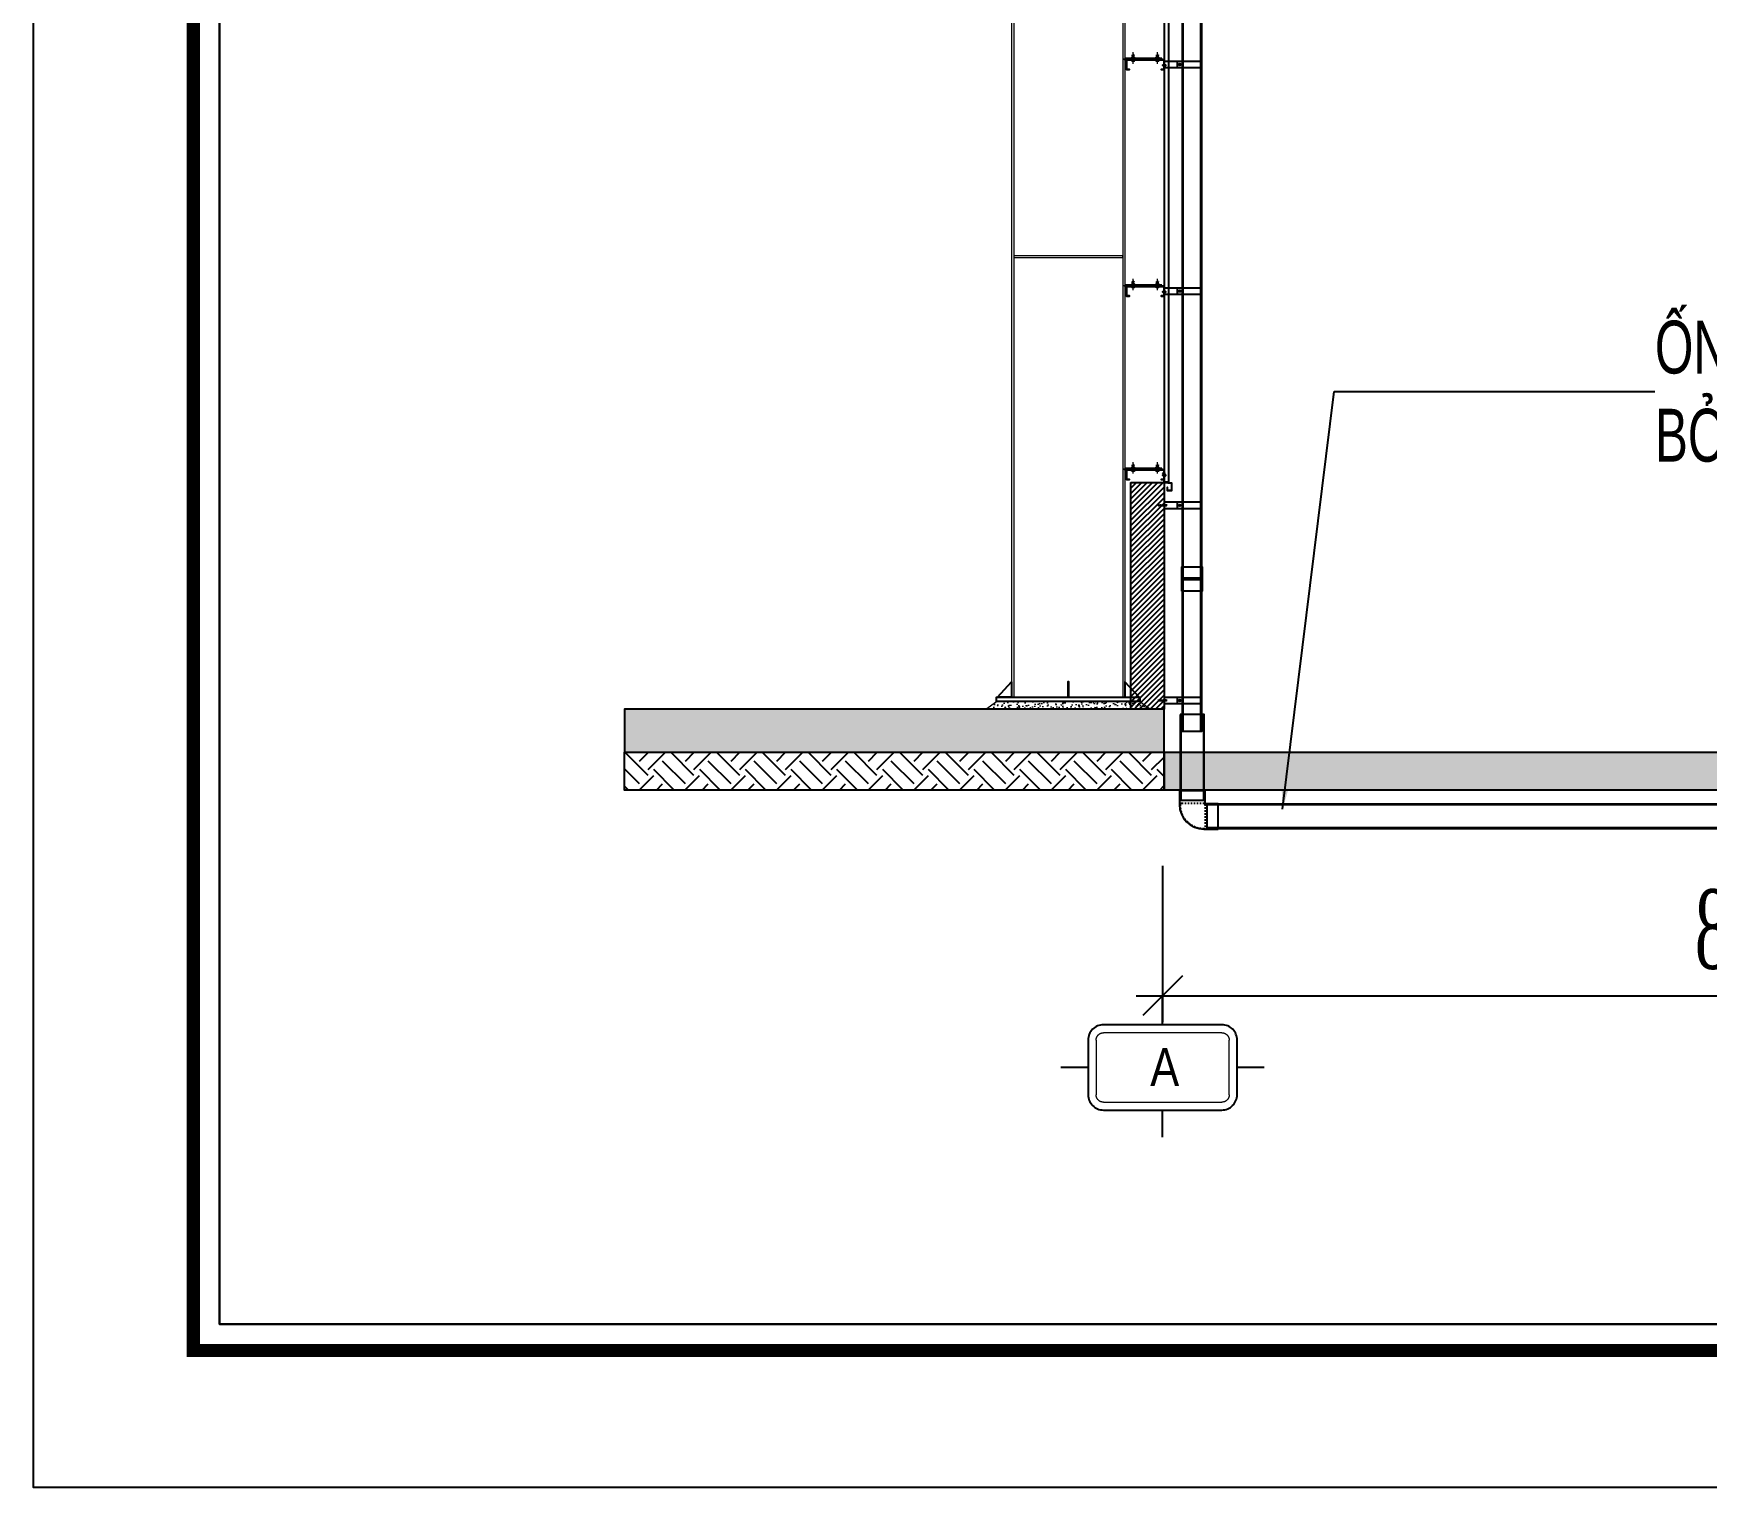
# Model space of a CAD drawing. Header units: inches. Extents: x 1359 to 46357, y -3807 to 191.
# Drawn here: x 23731.5 to 23842.3, y -1109.3 to -1013.1 of the extents above; entities that cross this region are included whole.
import ezdxf
from ezdxf.enums import TextEntityAlignment as Align

# ---------------------------------------------------------------- set-up
doc = ezdxf.new("R2010")
doc.units = ezdxf.units.IN
doc.header["$MEASUREMENT"] = 0
for name, pattern in [('CENTER2', [28.575, 19.05, -3.175, 3.175, -3.175]), ('DASHED2', [9.525, 6.35, -3.175]), ('HIDDEN', [0.375, 0.25, -0.125])]:
    doc.linetypes.add(name, pattern=pattern)
for name, color, linetype in [('2', 2, 'Continuous'), ('2NET-VE', 8, 'Continuous'), ('3', 3, 'Continuous'), ('5', 5, 'Continuous'), ('7', 7, 'Continuous'), ('CAUTAO', 7, 'Continuous'), ('DASHED', 8, 'DASHED2'), ('DIM', 8, 'Continuous'), ('DOWNPOUT', 52, 'Continuous'), ('flashing', 6, 'Continuous'), ('GIANG', 1, 'Continuous'), ('ROOFING', 4, 'Continuous'), ('STRUCTURE', 1, 'Continuous')]:
    doc.layers.add(name, color=color, linetype=linetype)
for name, color, linetype, lineweight in [('251', 251, 'Continuous', 9), ('8', 8, 'CENTER2', 13), ('S-STEEL-BEAM', 3, 'Continuous', 0)]:
    doc.layers.add(name, color=color, linetype=linetype, lineweight=lineweight)
doc.styles.add('hx2', font='VHARIALN.TTF')
doc.styles.add('ST1', font='vntimeh.shx', dxfattribs={"width": 0.6})
doc.styles.add('ST1H', font='vnshxh.shx', dxfattribs={"width": 0.7})
doc.styles.add('ST4', font='VHARIALN.TTF')
doc.dimstyles.new('175', dxfattribs={"dimtxt": 3, "dimasz": 1.5, "dimexe": 1, "dimexo": 1, "dimgap": 1, "dimtad": 1, "dimdec": 0, "dimlfac": 175, "dimzin": 0, "dimdsep": 46, "dimtxsty": 'ST1', "dimblk": 'OBLIQUE', "dimcen": 1, "dimdle": 1, "dimclrd": 8, "dimclre": 251, "dimclrt": 3, "dimadec": 0, "dimazin": 0, "dimtfac": 1, "dimtdec": 0, "dimtix": 1, "dimtofl": 0, "dimtmove": 1, "dimatfit": 3, "dimfxl": 0, "dimtfill": 1, "dimtolj": 1, "dimtzin": 0, "dimlwd": -1, "dimlwe": -1, "dimarcsym": 1})
doc.dimstyles.new('3', dxfattribs={"dimtxt": 3.5, "dimasz": 1.8, "dimexe": 1, "dimexo": 0, "dimgap": 1, "dimtad": 1, "dimdec": 0, "dimlfac": 3, "dimzin": 0, "dimdsep": 46, "dimtxsty": 'ST1H', "dimblk": 'OBLIQUE', "dimcen": 1, "dimdle": 1, "dimclrd": 8, "dimclre": 8, "dimclrt": 3, "dimadec": 0, "dimazin": 0, "dimtfac": 1, "dimtdec": 0, "dimtix": 1, "dimtofl": 0, "dimtmove": 1, "dimatfit": 3, "dimfxl": 0.18, "dimtfill": 1, "dimtolj": 1, "dimtzin": 0, "dimlwd": -1, "dimlwe": -1, "dimarcsym": 1})

# ---------------------------------------------------------------- blocks, each defined once
blk = doc.blocks.new('A2SBCVN-D')
at = {"layer": '2', "color": 157, "linetype": 'Continuous'}
blk.add_lwpolyline([(0, 420), (594, 420), (594, 0), (0, 0)], close=True, dxfattribs=at)
at = {"layer": '2', "color": 167, "linetype": 'Continuous', "const_width": 0.871}
blk.add_lwpolyline([(10.59, 9.07), (583.41, 9.07), (583.41, 410.93), (10.59, 410.93)], close=True, dxfattribs=at)
at = {"layer": '2', "color": 147, "linetype": 'Continuous'}
blk.add_lwpolyline([(12.33, 10.81), (581.67, 10.81), (581.67, 409.19), (12.33, 409.19)], close=True, dxfattribs=at)
at = {"layer": '3', "ltscale": 0.5, "style": 'ST4'}
for tag, p in [('TENBANVE', (551.34, 319.39)), ('STT', (569.26, 24.56))]:
    blk.add_attdef(tag, text='', height=3, dxfattribs=at).set_placement(p, align=Align.MIDDLE_CENTER)
blk = doc.blocks.new('*A754')
at = {"layer": 'S-STEEL-BEAM', "color": 2, "linetype": 'Continuous', "lineweight": 0}
for p, q in [((529.621, 288.574), (529.621, 288.534)), ((532.509, 288.574), (529.621, 288.574)), ((529.621, 288.534), (532.509, 288.534)), ((532.509, 288.534), (532.509, 288.574))]:
    blk.add_line(p, q, dxfattribs=at)
blk = doc.blocks.new('*U7')
at = {"layer": '2NET-VE', "ltscale": 0.5}
for p, q in [((0, 8), (12, 8)), ((26, 7), (26, 7)), ((0, -8), (12, -8)), ((26, -7), (26, -7))]:
    blk.add_line(p, q, dxfattribs=at)
at = {"layer": '7', "linetype": 'Continuous'}
for p, q in [((25, 6), (26, 8)), ((25, -6), (27, 6)), ((26, 8), (27, 6)), ((27, 6), (28, 8)), ((27, -6), (28, 6)), ((28, 6), (30, 8)), ((28, 8), (28, 6)), ((29, -6), (30, 6)), ((30, 6), (32, 8)), ((30, 8), (30, 6)), ((31, -6), (32, 6)), ((32, 6), (34, 8)), ((32, 8), (32, 6)), ((33, -6), (34, 6)), ((33, -6), (34, 6)), ((34, 8), (34, 6)), ((34, 6), (35, 8)), ((35, 8), (36, 6)), ((35, -6), (36, 6)), ((36, 6), (37, 8)), ((37, 8), (38, 6)), ((37, -6), (38, 6)), ((37, -6), (38, 6)), ((37, -6), (38, 6)), ((38, 6), (39, 8)), ((39, 8), (40, 6)), ((39, -6), (40, 6)), ((45, 6), (40, 6)), ((45, 6), (45, -6)), ((25, -6), (24, -6)), ((25, -6), (26, -8)), ((25, -6), (25, -6)), ((26, -8), (27, -6)), ((27, -6), (28, -8)), ((28, -8), (29, -6)), ((29, -6), (30, -8)), ((30, -8), (31, -6)), ((31, -6), (32, -8)), ((32, -8), (33, -6)), ((33, -8), (35, -6)), ((33, -6), (33, -8)), ((35, -8), (37, -6)), ((35, -6), (35, -8)), ((37, -6), (37, -8)), ((37, -8), (39, -6)), ((39, -6), (45, -6))]:
    blk.add_line(p, q, dxfattribs=at)
at = {"layer": '8', "ltscale": 10}
blk.add_line((-33, 0), (68, 0), dxfattribs=at)
at = {"layer": '8', "linetype": 'Continuous'}
for p, q in [((-10, 9), (-10, 12)), ((-10, -12), (-10, 12)), ((-1, 15), (-9, 15)), ((-1, 9), (-9, 9)), ((0, 9), (0, 12)), ((0, -12), (0, 12)), ((12, -18), (12, 18)), ((12, 18), (14, 18)), ((14, -18), (14, 18)), ((14, 9), (14, 12)), ((14, -12), (14, 12)), ((15, 15), (23, 15)), ((15, 9), (23, 9)), ((24, 9), (24, 12)), ((24, -12), (24, 12)), ((-10, -9), (-10, -12)), ((-1, -9), (-9, -9)), ((-9, -15), (-1, -15)), ((0, -9), (0, -12)), ((12, -18), (14, -18)), ((14, -9), (14, -12)), ((15, -9), (23, -9)), ((23, -15), (15, -15)), ((24, -9), (24, -12))]:
    blk.add_line(p, q, dxfattribs=at)
for centre, radius, start, end in [((-5, 12), 5.58, 146.602, 180), ((-6, 12), 4.1, 180, 228.5476), ((-6, 6), 4.1, 131.4524, 180), ((-6, 12), 5.58, 0, 33.398), ((-4, 12), 4.1, 311.4524, 0), ((-4, 6), 4.1, 0, 48.5476), ((20, 12), 5.58, 146.602, 180), ((18, 12), 4.1, 180, 228.5476), ((18, 6), 4.1, 131.4524, 180), ((19, 12), 5.58, 0, 33.398), ((20, 12), 4.1, 311.4524, 0), ((20, 6), 4.1, 0, 48.5476), ((-6, -6), 4.1, 180, 228.5476), ((-6, -12), 4.1, 131.4524, 180), ((-5, -12), 5.58, 180, 213.398), ((-4, -6), 4.1, 311.4524, 0), ((-4, -12), 4.1, 0, 48.5476), ((-6, -12), 5.58, 326.602, 0), ((18, -6), 4.1, 180, 228.5476), ((18, -12), 4.1, 131.4524, 180), ((20, -12), 5.58, 180, 213.398), ((20, -6), 4.1, 311.4524, 0), ((20, -12), 4.1, 0, 48.5476), ((19, -12), 5.58, 326.602, 0)]:
    blk.add_arc(centre, radius, start, end, dxfattribs=at)
blk = doc.blocks.new('*U8')
at = {"layer": '2NET-VE', "ltscale": 0.5}
for p, q in [((0, 8), (12, 8)), ((26, 7), (26, 7)), ((0, -8), (12, -8)), ((26, -7), (26, -7))]:
    blk.add_line(p, q, dxfattribs=at)
at = {"layer": '7', "linetype": 'Continuous'}
for p, q in [((25, 6), (26, 8)), ((25, -6), (27, 6)), ((26, 8), (27, 6)), ((27, 6), (28, 8)), ((27, -6), (28, 6)), ((28, 6), (30, 8)), ((28, 8), (28, 6)), ((29, -6), (30, 6)), ((30, 6), (32, 8)), ((30, 8), (30, 6)), ((31, -6), (32, 6)), ((32, 6), (34, 8)), ((32, 8), (32, 6)), ((33, -6), (34, 6)), ((33, -6), (34, 6)), ((34, 8), (34, 6)), ((34, 6), (35, 8)), ((35, 8), (36, 6)), ((35, -6), (36, 6)), ((36, 6), (37, 8)), ((37, 8), (38, 6)), ((37, -6), (38, 6)), ((37, -6), (38, 6)), ((37, -6), (38, 6)), ((38, 6), (39, 8)), ((39, 8), (40, 6)), ((39, -6), (40, 6)), ((45, 6), (40, 6)), ((45, 6), (45, -6)), ((25, -6), (24, -6)), ((25, -6), (26, -8)), ((25, -6), (25, -6)), ((26, -8), (27, -6)), ((27, -6), (28, -8)), ((28, -8), (29, -6)), ((29, -6), (30, -8)), ((30, -8), (31, -6)), ((31, -6), (32, -8)), ((32, -8), (33, -6)), ((33, -8), (35, -6)), ((33, -6), (33, -8)), ((35, -8), (37, -6)), ((35, -6), (35, -8)), ((37, -6), (37, -8)), ((37, -8), (39, -6)), ((39, -6), (45, -6))]:
    blk.add_line(p, q, dxfattribs=at)
at = {"layer": '8', "ltscale": 10}
blk.add_line((-33, 0), (68, 0), dxfattribs=at)
at = {"layer": '8', "linetype": 'Continuous'}
for p, q in [((-10, 9), (-10, 12)), ((-10, -12), (-10, 12)), ((-1, 15), (-9, 15)), ((-1, 9), (-9, 9)), ((0, 9), (0, 12)), ((0, -12), (0, 12)), ((12, -18), (12, 18)), ((12, 18), (14, 18)), ((14, -18), (14, 18)), ((14, 9), (14, 12)), ((14, -12), (14, 12)), ((15, 15), (23, 15)), ((15, 9), (23, 9)), ((24, 9), (24, 12)), ((24, -12), (24, 12)), ((-10, -9), (-10, -12)), ((-1, -9), (-9, -9)), ((-9, -15), (-1, -15)), ((0, -9), (0, -12)), ((12, -18), (14, -18)), ((14, -9), (14, -12)), ((15, -9), (23, -9)), ((23, -15), (15, -15)), ((24, -9), (24, -12))]:
    blk.add_line(p, q, dxfattribs=at)
for centre, radius, start, end in [((-5, 12), 5.58, 146.602, 180), ((-6, 12), 4.1, 180, 228.5476), ((-6, 6), 4.1, 131.4524, 180), ((-6, 12), 5.58, 0, 33.398), ((-4, 12), 4.1, 311.4524, 0), ((-4, 6), 4.1, 0, 48.5476), ((20, 12), 5.58, 146.602, 180), ((18, 12), 4.1, 180, 228.5476), ((18, 6), 4.1, 131.4524, 180), ((19, 12), 5.58, 0, 33.398), ((20, 12), 4.1, 311.4524, 0), ((20, 6), 4.1, 0, 48.5476), ((-6, -6), 4.1, 180, 228.5476), ((-6, -12), 4.1, 131.4524, 180), ((-5, -12), 5.58, 180, 213.398), ((-4, -6), 4.1, 311.4524, 0), ((-4, -12), 4.1, 0, 48.5476), ((-6, -12), 5.58, 326.602, 0), ((18, -6), 4.1, 180, 228.5476), ((18, -12), 4.1, 131.4524, 180), ((20, -12), 5.58, 180, 213.398), ((20, -6), 4.1, 311.4524, 0), ((20, -12), 4.1, 0, 48.5476), ((19, -12), 5.58, 326.602, 0)]:
    blk.add_arc(centre, radius, start, end, dxfattribs=at)
blk = doc.blocks.new('*U71')
at = {"layer": '2', "color": 2, "ltscale": 0.015}
for p, q in [((-65, 248), (-65, 250)), ((-65, 2), (-65, 0))]:
    blk.add_line(p, q, dxfattribs=at)
blk.add_lwpolyline([(-65, 20), (-64, 20), (-64, 1), (-1, 1), (-1, 249), (-64, 249), (-64, 230), (-65, 230), (-65, 250), (0, 250), (0, 0), (-65, 0), (-65, 20), (-63, 20)], dxfattribs=at)
at = {"layer": '5'}
for points in [[(8, 235), (0, 235), (0, -10), (8, -10)], [(8, 235), (8, -10)]]:
    blk.add_lwpolyline(points, dxfattribs=at)
at = {"layer": 'GIANG', "xscale": 0.75, "yscale": 0.75, "zscale": 0.75}
for name, p in [('*U8', (-1, 205)), ('*U7', (-1, 45))]:
    blk.add_blockref(name, p, dxfattribs=at)
blk = doc.blocks.new('TENTRUC')
at = {"layer": '7'}
for p, q in [((0, 8.27), (0, 10.26)), ((-7.48, 5.13), (-5.48, 5.13)), ((5.48, 5.13), (7.48, 5.13)), ((0, 0), (0, 2))]:
    blk.add_line(p, q, dxfattribs=at)
blk.add_lwpolyline([(-4.36, 8.27), (4.36, 8.27, -0.414214), (5.48, 7.14), (5.48, 3.12, -0.414214), (4.36, 2), (-4.36, 2, -0.414214), (-5.48, 3.12), (-5.48, 7.14, -0.414214)], format="xyb", close=True, dxfattribs=at)
at = {"layer": '8', "ltscale": 15}
blk.add_lwpolyline([(-4.36, 7.68), (4.36, 7.68, -0.414214), (4.9, 7.14), (4.9, 3.12, -0.414214), (4.36, 2.58), (-4.36, 2.58, -0.414214), (-4.9, 3.12), (-4.9, 7.14, -0.414214)], format="xyb", close=True, dxfattribs=at)
at = {"style": 'hx2'}
blk.add_attdef('TR', text='', height=3, dxfattribs=at).set_placement((-0.22, 3.54), align=Align.CENTER)
blk = doc.blocks.new('Short_Self_drilling')
at = {"layer": 'STRUCTURE', "color": 1, "linetype": 'Continuous'}
for p, q in [((6, 2), (-6, 2)), ((5, 4), (-5, 4)), ((-3, 3), (-5, 3)), ((3, 7), (-3, 7)), ((-3, 4), (-3, 7)), ((3, 3), (-3, 3)), ((-2, 3), (-2, 3)), ((6, 0), (0, 0)), ((2, 3), (2, 3)), ((2, -1), (2, 0)), ((3, 4), (3, 7)), ((5, 3), (3, 3)), ((3, -1), (-3, 0)), ((3, -3), (-3, -2)), ((3, -4), (-3, -3)), ((3, -6), (-3, -5)), ((3, -7), (-3, -6)), ((-2, -8), (-3, -8)), ((-2, -1), (-2, -1)), ((-2, -3), (-2, -2)), ((-2, -4), (-2, -4)), ((-2, -6), (-2, -5)), ((-2, -7), (-2, -7)), ((-2, -12), (-2, -8)), ((3, -9), (-1, -8)), ((2, -2), (2, -2)), ((2, -4), (2, -3)), ((2, -5), (2, -5)), ((2, -7), (2, -6)), ((2, -8), (2, -8)), ((2, -12), (2, -9))]:
    blk.add_line(p, q, dxfattribs=at)
blk.add_lwpolyline([(6, 1), (6, 2), (2, 3), (-2, 3), (-6, 2), (-6, 1)], close=True, dxfattribs=at)
for points in [[(-6, 1, -0.088869), (-6, 0), (0, 0)], [(0, 4), (0, 6, 0.338878), (-3, 6), (-3, 4)], [(3, 4), (3, 6, 0.338878), (0, 6), (0, 4)], [(0, -14), (-1, -12, -0.148657), (-1, -11), (-2, -8, -0.815006), (-1, -8, 0.150833), (-1, -9)], [(2, -12), (0, -14, -0.333596), (0, -14), (-2, -12)], [(2, -12), (2, -12, 0.52242), (1, -12), (0, -14)]]:
    blk.add_lwpolyline(points, format="xyb", dxfattribs=at)
for points in [[(3, -1), (2, -2), (-2, -1), (-3, 0), (-2, 0)], [(3, -3), (2, -3), (-2, -2), (-3, -2), (-2, -1), (2, -2), (3, -3)], [(3, -4), (2, -5), (-2, -4), (-3, -3), (-2, -3), (2, -4), (3, -4)], [(3, -6), (2, -6), (-2, -5), (-3, -5), (-2, -4), (2, -5), (3, -6)], [(3, -7), (2, -8), (-2, -7), (-3, -6), (-2, -6), (2, -7), (3, -7)], [(-2, -9), (-2, -8), (-3, -8), (-2, -7), (-2, -8)], [(-1, 0), (2, -1), (3, -1)], [(-1, -8), (2, -8), (3, -9)], [(3, -9), (2, -9), (-1, -9)]]:
    blk.add_lwpolyline(points, dxfattribs=at)
for centre, radius, start, end in [((-5, 3), 0.455, 109.7949, 250.2674), ((-3, 7), 0.429, 90.0311, 180.0311), ((3, 7), 0.429, 0.0311, 90.0311), ((5, 3), 0.435, 279.7276, 80.3347), ((10, 0), 3.74, 162.2963, 182.6103)]:
    blk.add_arc(centre, radius, start, end, dxfattribs=at)
blk = doc.blocks.new('HFR-1')
at = {"layer": 'STRUCTURE', "color": 1, "linetype": 'Continuous'}
for p, q in [((-6, 0), (6, 0)), ((-5, 1), (-3, 1)), ((5, 1), (3, 1)), ((-2, -1), (-3, -2)), ((-3, -2), (3, -1)), ((-3, -2), (3, -2)), ((-3, -2), (-2, -3)), ((-2, -2), (-3, -2)), ((-3, -2), (-2, -2)), ((-3, -3), (3, -3)), ((-3, -3), (-2, -3)), ((-2, -3), (-3, -3)), ((-2, -3), (-3, -4)), ((-3, -4), (3, -4)), ((-3, -4), (3, -4)), ((-3, -4), (-2, -4)), ((-3, -4), (-2, -5)), ((-2, -4), (-3, -4)), ((-3, -5), (3, -5)), ((-3, -5), (-2, -5)), ((-2, -5), (-3, -5)), ((-2, -5), (-3, -6)), ((-3, -6), (3, -6)), ((-3, -7), (3, -6)), ((-3, -6), (-2, -6)), ((-2, -6), (-3, -7)), ((-3, -7), (3, -7)), ((-3, -7), (-2, -7)), ((-3, -7), (-2, -8)), ((-2, -7), (-3, -7)), ((-3, -8), (3, -8)), ((-3, -8), (-2, -8)), ((-2, -8), (-3, -8)), ((-2, -8), (-3, -9)), ((-3, -9), (3, -9)), ((-3, -9), (-2, -9)), ((-3, -9), (3, -9)), ((-3, -9), (-2, -10)), ((-2, -9), (-3, -9)), ((-2, -10), (-3, -11)), ((-3, -10), (2, -10)), ((-3, -10), (-2, -10)), ((-2, -10), (-3, -10)), ((-3, -12), (1, -11)), ((-3, -11), (1, -11)), ((-3, -11), (-2, -11)), ((-2, -11), (-3, -12)), ((-3, -12), (-2, -12)), ((2, -1), (-2, -1)), ((-2, -3), (2, -2)), ((2, -2), (-2, -2)), ((-2, -2), (2, -2)), ((2, -2), (-2, -3)), ((-2, -3), (2, -3)), ((2, -3), (-2, -3)), ((-2, -4), (2, -4)), ((2, -4), (-2, -4)), ((-2, -5), (2, -5)), ((-2, -5), (2, -5)), ((2, -5), (-2, -5)), ((2, -5), (-2, -5)), ((-2, -6), (2, -6)), ((2, -6), (-2, -6)), ((-2, -7), (2, -7)), ((-2, -8), (2, -7)), ((2, -7), (-2, -7)), ((2, -7), (-2, -8)), ((-2, -8), (2, -8)), ((2, -8), (-2, -8)), ((-2, -9), (2, -9)), ((2, -9), (-2, -9)), ((1, -10), (-2, -10)), ((-2, -10), (2, -10)), ((-2, -10), (1, -10)), ((2, -10), (-2, -10)), ((-2, -11), (1, -11)), ((1, -11), (-2, -11)), ((-2, -12), (0, -12)), ((-2, -17), (-2, -12)), ((-2, -17), (-2, -17)), ((-2, -17), (0, -20)), ((-1, -17), (0, -20)), ((0, -19), (1, -17)), ((0, -20), (2, -17)), ((2, -2), (3, -1)), ((3, -1), (2, -1)), ((2, -2), (3, -2)), ((3, -2), (2, -2)), ((3, -3), (2, -2)), ((2, -3), (3, -3)), ((3, -4), (2, -3)), ((2, -4), (3, -4)), ((2, -5), (3, -4)), ((3, -4), (2, -4)), ((2, -5), (3, -5)), ((3, -5), (2, -5)), ((3, -6), (2, -5)), ((2, -6), (3, -6)), ((2, -7), (3, -6)), ((3, -6), (2, -6)), ((2, -7), (3, -7)), ((3, -7), (2, -7)), ((3, -8), (2, -7)), ((2, -8), (3, -8)), ((3, -9), (2, -8)), ((2, -9), (3, -9)), ((2, -10), (3, -9)), ((3, -9), (2, -9)), ((3, -11), (2, -10)), ((2, -10), (2, -10)), ((2, -16), (2, -10)), ((2, -10), (2, -10)), ((2, -10), (3, -10)), ((3, -10), (2, -10)), ((2, -10), (3, -10)), ((2, -11), (2, -11)), ((2, -11), (3, -11)), ((2, -11), (3, -11)), ((2, -11), (3, -11)), ((2, -12), (3, -11)), ((3, -11), (2, -11)), ((2, -11), (2, -11)), ((2, -17), (2, -12)), ((2, -12), (2, -12))]:
    blk.add_line(p, q, dxfattribs=at)
at = {"layer": 'STRUCTURE', "color": 1, "linetype": 'Continuous', "ltscale": 8}
for p in [(-3, 1), (3, 1)]:
    blk.add_line(p, (0, 1), dxfattribs=at)
at = {"layer": 'STRUCTURE', "color": 1, "linetype": 'DASHED2'}
for p in [(-2, 1), (2, 1)]:
    blk.add_line(p, (0, 0), dxfattribs=at)
at = {"layer": 'STRUCTURE', "color": 1, "linetype": 'Continuous', "ltscale": 8}
for centre, start, end in [((-5, 0), 130.41, 194.8062), ((5, 0), 345.1938, 49.59)]:
    blk.add_arc(centre, 0.801, start, end, dxfattribs=at)
at = {"layer": 'STRUCTURE', "color": 1, "linetype": 'Continuous'}
for centre, radius, start, end in [((-7, -9), 9.14, 58.065, 78.8402), ((5, -4), 3.83, 84.2039, 134.3621), ((-2, -17), 0.59, 34.2302, 144.5641), ((-1, -10), 1.93, 296.6041, 355.3922), ((0, -19), 0.331, 231.6348, 305.4287), ((2, -10), 0.444, 15.9762, 172.6971), ((-1, -16), 2.2, 324.0048, 357.8268)]:
    blk.add_arc(centre, radius, start, end, dxfattribs=at)
blk = doc.blocks.new('A$Cb70e0635')
at = {"layer": '7'}
h = blk.add_hatch(dxfattribs=at)
h.set_pattern_fill('ANSI31', color=252, scale=4.363636, angle=270, style=0)
h.set_pattern_definition([(315, (273844.77137, -332343.17117), (0.3856946079, 0.3856946079), [])])
h.paths.add_polyline_path([(21, 8), (21, 6), (31, 6), (31, 8)])
h.paths.add_polyline_path([(31, 4), (31, 6), (21, 6), (21, 4)])
h.paths.add_polyline_path([(7, 6), (7, 4), (16, 4), (16, 6)])
h.paths.add_polyline_path([(7, 8), (7, 6), (16, 6), (16, 8)])
for p, q in [((7, 8), (16, 8)), ((7, 8), (7, 3)), ((7, 4), (16, 4)), ((16, 2), (16, 9)), ((20, 11), (17, 11)), ((20, 8), (17, 8)), ((20, 3), (17, 3)), ((20, 1), (17, 1)), ((20, 2), (20, 9)), ((20, 2), (20, 9)), ((20, 2), (20, 9)), ((21, 8), (31, 8)), ((21, 4), (31, 4)), ((31, 8), (31, 3))]:
    blk.add_line(p, q, dxfattribs=at)
at = {"layer": '7', "color": 5}
blk.add_line((21, 6), (23, 6), dxfattribs=at)
at = {"layer": '7'}
for points in [[(16, 8), (7, 8), (7, 8), (7, 4), (7, 3), (16, 3)], [(20, 3), (39, 3), (39, 8), (21, 8)], [(39, 4), (50, 3), (50, 8), (39, 7)], [(50, 4), (62, 3), (62, 8), (50, 7)]]:
    blk.add_lwpolyline(points, dxfattribs=at)
blk.add_lwpolyline([(20, 11), (21, 11), (21, 0), (20, 0)], close=True, dxfattribs=at)
for centre, radius, start, end in [((18, 9), 1.7, 126.383, 233.617), ((21, 6), 4.03, 145.9279, 214.0721), ((18, 2), 1.7, 126.383, 233.617), ((19, 9), 1.7, 306.383, 53.617), ((16, 6), 4.03, 325.9279, 34.0721), ((19, 2), 1.7, 306.383, 53.617)]:
    blk.add_arc(centre, radius, start, end, dxfattribs=at)
at = {"layer": 'DIM', "color": 1, "linetype": 'CENTER2', "ltscale": 0.08}
blk.add_line((0, 6), (69, 6), dxfattribs=at)
blk = doc.blocks.new('D90-90')
at = {"layer": 'ROOFING', "color": 254}
for p, q in [((-296909.8, -76158.4), (-296964.3, -76158.4)), ((-296909.8, -76158.4), (-296909.8, -76256.9)), ((-297059.3, -76253.4), (-297059.3, -76307.9)), ((-297059.3, -76307.9), (-296960.8, -76307.9)), ((-296909.8, -76256.9), (-296960.8, -76256.9)), ((-296960.8, -76256.9), (-296960.8, -76307.9))]:
    blk.add_line(p, q, dxfattribs=at)
at = {"layer": 'ROOFING', "color": 254, "linetype": 'HIDDEN'}
for p, q in [((-296909.8, -76160.6), (-296964.3, -76160.6)), ((-296959.7, -76254.7), (-296959.7, -76160.6)), ((-297057.1, -76253.4), (-297057.1, -76307.9)), ((-296963, -76257.5), (-297057.1, -76257.5)), ((-296909.8, -76254.7), (-296963, -76254.7)), ((-296963, -76254.7), (-296963, -76307.9))]:
    blk.add_line(p, q, dxfattribs=at)
at = {"layer": 'ROOFING', "color": 254}
blk.add_arc((-296964.3, -76253.4), 95, 90, 180, dxfattribs=at)
at = {"layer": 'ROOFING', "color": 254, "linetype": 'HIDDEN'}
blk.add_arc((-296964.3, -76253.4), 92.8, 90, 180, dxfattribs=at)
blk = doc.blocks.new('_Oblique')
at = {"color": 0, "linetype": 'ByBlock', "lineweight": -2}
blk.add_line((-0.5, -0.5), (0.5, 0.5), dxfattribs=at)
blk = doc.blocks.new('*D782')
at = {"color": 251, "linetype": 'Continuous', "transparency": 16777216}
for p, q in [((23991.763, -1043.22), (23991.763, -1053.29)), ((23946.049, -1047.373), (23946.049, -1053.29))]:
    blk.add_line(p, q, dxfattribs=at)
at = {"color": 8, "linetype": 'Continuous', "transparency": 16777216}
blk.add_line((23945.049, -1052.29), (23992.763, -1052.29), dxfattribs=at)
at = {"layer": 'Defpoints', "color": 0, "transparency": 16777216}
for p in [(23991.763, -1042.22, 0), (23946.049, -1046.373), (23991.763, -1052.29)]:
    blk.add_point(p, dxfattribs=at)
at = {"color": 8, "transparency": 16777216, "xscale": 1.5, "yscale": 1.5, "zscale": 1.5, "rotation": 180}
blk.add_blockref('_Oblique', (23946.049, -1052.29), dxfattribs=at)
at = {"color": 8, "transparency": 16777216, "xscale": 1.5, "yscale": 1.5, "zscale": 1.5}
blk.add_blockref('_Oblique', (23991.763, -1052.29), dxfattribs=at)
at = {"color": 3, "transparency": 16777216, "insert": (23968.906, -1049.79), "char_height": 3, "attachment_point": 5, "style": 'ST1', "bg_fill": 3, "box_fill_scale": 1.25, "bg_fill_color": 256, "bg_fill_true_color": 13158600, "bg_fill_transparency": 901848}
blk.add_mtext('\\A1;8000', dxfattribs=at)
blk = doc.blocks.new('A$C598F7958')
at = {"layer": '8', "ltscale": 5}
h = blk.add_hatch(dxfattribs=at)
h.set_pattern_fill('AR-CONC', color=256, scale=0.057143)
h.set_pattern_definition([(50, (2174.0983, -2589.23036), (0.40986296, -0.035858363), [0.042857143, -0.47142857]), (355, (2174.0983, -2589.23036), (-0.079286476, 0.429824076), [0.034285714, -0.377142857]), (100.451444, (2174.13246, -2589.23335), (0.330576484, 0.39396571), [0.036422967, -0.400652635]), (46.1842, (2174.0983, -2589.1161), (0.60985219, -0.094582446), [0.06428571, -0.70714286]), (96.635635, (2174.1491, -2589.12396), (0.53409254, 0.5566392), [0.05463448, -0.60097929]), (351.184164, (2174.0983, -2589.1161), (0.53409254, 0.5566392), [0.05142857, -0.56571429]), (21, (2174.15544, -2589.14465), (0.341089744, -0.230067938), [0.042857143, -0.47142857]), (326, (2174.15544, -2589.14465), (0.13903733, 0.414371454), [0.034285714, -0.377142857]), (71.451445, (2174.18387, -2589.16382), (0.480127072, 0.184303516), [0.036422966, -0.400652635]), (37.5, (2174.0983, -2589.23036), (0.006948489, 0.1902250593), [0, -0.372571429, 0, -0.382857143, 0, -0.378571429]), (7.5, (2174.0983, -2589.23036), (0.15032545, 0.225378121), [0, -0.218285714, 0, -0.364, 0, -0.144285714]), (327.5, (2173.97087, -2589.23036), (0.305041392, -0.012888498), [0, -0.142857143, 0, -0.445714286, 0, -0.591428571]), (317.5, (2173.91373, -2589.23036), (0.33324924, 0.057202847), [0, -0.185714286, 0, -0.296, 0, -0.42])])
h.paths.add_polyline_path([(13.675, 16.1963), (14.0745, 16.482), (19.5026, 16.482), (19.9022, 16.1963)])
at = {"layer": 'DIM'}
h = blk.add_hatch(dxfattribs=at)
h.set_pattern_fill('ANSI31', color=8, scale=1.142857)
h.set_pattern_definition([(45, (-3727.70752, 321.81422), (-0.1010152545, 0.1010152545), [])])
h.paths.add_polyline_path([(19.1598, 24.7698), (20.4169, 24.7698), (20.4169, 16.1963), (19.1598, 16.1963)])
at = {"layer": 'flashing'}
h = blk.add_hatch(dxfattribs=at)
h.set_pattern_fill('AR-CONC', color=8, scale=0.091837, style=0)
h.set_pattern_definition([(50, (-1108.9339, 205.4172), (0.65870833, -0.0576295), [0.06887755, -0.75765306]), (355, (-1108.9339, 205.4172), (-0.1274247, 0.6907887), [0.05510204, -0.60612245]), (100.4514, (-1108.879, 205.4124), (0.53128413, 0.63315876), [0.0585369, -0.64390602]), (46.1842, (-1108.9339, 205.6009), (0.98011933, -0.15200726), [0.1033163, -1.1364796]), (96.6356, (-1108.8522, 205.5882), (0.8583637, 0.89459804), [0.0878054, -0.9658589]), (351.1842, (-1108.9339, 205.6009), (0.858363, 0.8945987), [0.0826531, -0.9091837]), (21, (-1108.8421, 205.55497), (0.54817995, -0.36975204), [0.06887755, -0.75765306]), (326, (-1108.8421, 205.555), (0.22345286, 0.66595412), [0.05510204, -0.60612245]), (71.4514, (-1108.7964, 205.52416), (0.77163303, 0.29620148), [0.0585369, -0.64390602]), (37.5, (-1108.9339, 205.41722), (0.011167214, 0.305718845), [0, -0.59877551, 0, -0.61530612, 0, -0.60841837]), (7.5, (-1108.9339, 205.4172), (0.24159447, 0.36221484), [0, -0.35081633, 0, -0.585, 0, -0.23188776]), (327.5, (-1109.1387, 205.41722), (0.490245094, -0.02071366), [0, -0.22959184, 0, -0.71632653, 0, -0.9505102]), (317.5, (-1109.23054, 205.4172), (0.53557914, 0.09193315), [0, -0.29846939, 0, -0.47571429, 0, -0.675])])
h.paths.add_polyline_path([(20.4169, 16.1963), (0, 16.1963), (0, 14.5637), (20.4169, 14.5637)])
h = blk.add_hatch(dxfattribs=at)
h.set_pattern_fill('EARTH', color=8, scale=4.897959, angle=45, style=0)
h.set_pattern_definition([(45, (-1142.1784, 205.4172), (1e-16, 1.7316901), [1.2244898, -1.2244898]), (45, (-1142.5031, 205.7419), (1e-16, 1.7316901), [1.2244898, -1.2244898]), (45, (-1142.8278, 206.0666), (1e-16, 1.7316901), [1.2244898, -1.2244898]), (135, (-1142.8278, 206.283), (-1.7316901, 2e-16), [1.2244898, -1.2244898]), (135, (-1142.5031, 206.6078), (-1.7316901, 2e-16), [1.2244898, -1.2244898]), (135, (-1142.1784, 206.9324), (-1.7316901, 2e-16), [1.2244898, -1.2244898])])
h.paths.add_polyline_path([(0, 14.5637), (20.4169, 14.5637), (20.4169, 13.1351), (0, 13.1351)])
h = blk.add_hatch(dxfattribs=at)
h.set_pattern_fill('AR-CONC', color=8, scale=0.107143, style=0)
h.set_pattern_definition([(130, (7555.0186, 1500.4849), (-0.768493053, -0.06723443), [0.08035714, -0.88392857]), (185, (7555.0186, 1500.4849), (0.14866214, 0.80592014), [0.064285714, -0.70714286]), (79.5486, (7554.9545, 1500.4793), (-0.61983148, 0.738685224), [0.06829306, -0.75122369]), (133.8158, (7555.0186, 1500.6992), (-1.14347255, -0.1773418), [0.12053571, -1.32589286]), (83.3644, (7554.9233, 1500.6844), (-1.00142433, 1.04369772), [0.1024396, -1.12683536]), (188.8158, (7555.0186, 1500.6992), (-1.00142351, 1.0436985), [0.09642857, -1.06071429]), (159, (7554.91143, 1500.6456), (-0.63954327, -0.431377383), [0.08035714, -0.88392857]), (214, (7554.9114, 1500.6456), (-0.260695, 0.77694648), [0.064285714, -0.70714286]), (108.5486, (7554.85814, 1500.6097), (-0.90023853, 0.34556839), [0.06829306, -0.75122369]), (142.5, (7555.01858, 1500.4849), (-0.013028416, 0.356671986), [0, -0.698571429, 0, -0.717857143, 0, -0.709821429]), (172.5, (7555.01858, 1500.4849), (-0.281860219, 0.422583977), [0, -0.409285714, 0, -0.6825, 0, -0.270535714]), (212.5, (7555.2575, 1500.4849), (-0.57195261, -0.024165934), [0, -0.267857143, 0, -0.835714286, 0, -1.108928571]), (222.5, (7555.36465, 1500.4849), (-0.624842324, 0.107255338), [0, -0.348214286, 0, -0.555, 0, -0.7875])])
h.paths.add_polyline_path([(66.074, 13.1351), (20.4169, 13.1351), (20.4169, 14.5637), (66.074, 14.5637)])
at = {"color": 240, "true_color": 0xfc0324}
for p, q in [((20.9629, 40.5888), (21.0504, 40.5888)), ((20.9629, 32.0173), (21.0504, 32.0173)), ((20.9629, 23.9083), (21.0504, 23.9083)), ((20.9629, 16.5264), (21.0504, 16.5264))]:
    blk.add_line(p, q, dxfattribs=at)
for points in [[(21.8259, 40.4745), (21.8259, 40.7031), (20.4169, 40.7031), (20.4169, 40.4745)], [(21.1098, 40.7031), (20.9035, 40.7031), (20.9035, 40.4745), (21.1098, 40.4745)], [(21.8259, 31.9031), (21.8259, 32.1316), (20.4169, 32.1316), (20.4169, 31.9031)], [(21.1098, 32.1316), (20.9035, 32.1316), (20.9035, 31.9031), (21.1098, 31.9031)], [(21.8259, 23.794), (21.8259, 24.0225), (20.4169, 24.0225), (20.4169, 23.794)], [(21.1098, 24.0225), (20.9035, 24.0225), (20.9035, 23.794), (21.1098, 23.794)], [(21.8259, 16.4121), (21.8259, 16.6407), (20.4169, 16.6407), (20.4169, 16.4121)], [(21.1098, 16.6407), (20.9035, 16.6407), (20.9035, 16.4121), (21.1098, 16.4121)]]:
    blk.add_lwpolyline(points, close=True, dxfattribs=at)
at = {"color": 8}
blk.add_lwpolyline([(20.4169, 16.1963), (0, 16.1963), (0, 14.5637), (20.4169, 14.5637)], close=True, dxfattribs=at)
at = {"color": 240, "true_color": 0xfc0324}
for centre in [(21.0067, 40.5888), (21.0067, 32.0173), (21.0067, 23.9083), (21.0067, 16.5264)]:
    blk.add_circle(centre, 0.0343, dxfattribs=at)
at = {"layer": '2', "elevation": 0}
for points in [[(14.646, 16.6535), (14.1088, 16.6535), (14.646, 17.2249), (14.646, 17.2249), (14.646, 16.6535)], [(18.9312, 16.6535), (19.4684, 16.6535), (18.9312, 17.2249), (18.9312, 17.2249), (18.9312, 16.6535)]]:
    blk.add_lwpolyline(points, dxfattribs=at)
for points in [[(16.8064, 16.6535), (16.8064, 17.2249), (16.7721, 17.2249), (16.7721, 16.6535), (16.8064, 16.6535)], [(14.0745, 16.482), (14.0745, 16.6535), (19.5026, 16.6535), (19.5026, 16.482)]]:
    blk.add_lwpolyline(points, close=True, dxfattribs=at)
at = {"layer": '251', "elevation": 0}
blk.add_lwpolyline([(13.675, 16.1963), (14.0745, 16.482), (19.5026, 16.482), (19.9022, 16.1963)], close=True, dxfattribs=at)
at = {"layer": '7', "color": 8}
blk.add_lwpolyline([(19.1598, 24.7698), (20.4169, 24.7698), (20.4169, 16.1963), (19.1598, 16.1963)], close=True, dxfattribs=at)
at = {"layer": '8', "linetype": 'Continuous'}
blk.add_line((16.7893, 16.6535, 0), (16.7893, 17.2363, 0), dxfattribs=at)
at = {"layer": 'DOWNPOUT'}
for points in [[(21.1128, 21.151), (21.1128, 43.4335), (21.0905, 43.4998), (21.0905, 44.0054), (21.8511, 44.0054), (21.8511, 43.4998), (21.8288, 43.4335), (21.8288, 21.151)], [(21.8303, 21.1007), (21.8303, 15.3505), (21.1143, 15.3505), (21.1143, 21.1007)]]:
    blk.add_lwpolyline(points, close=True, dxfattribs=at)
for points in [[(21.1366, 21.151), (21.1366, 43.4374), (21.1143, 43.5037), (21.1143, 44.0054)], [(21.8051, 21.151), (21.8051, 43.4374), (21.8273, 43.5037), (21.8273, 44.0054)], [(21.138, 15.3505), (21.138, 21.1007)], [(21.8065, 15.3505), (21.8065, 21.1007)]]:
    blk.add_lwpolyline(points, dxfattribs=at)
at = {"layer": 'DOWNPOUT', "color": 5}
blk.add_lwpolyline([(21.089, 20.6592), (21.089, 21.5821), (21.8541, 21.5821), (21.8541, 20.6592)], close=True, dxfattribs=at)
for points in [[(21.1128, 20.6592), (21.1128, 21.5821)], [(21.8303, 20.6592), (21.8303, 21.5821)]]:
    blk.add_lwpolyline(points, dxfattribs=at)
at = {"layer": 'DOWNPOUT', "color": 1, "true_color": 0xfa051e}
blk.add_lwpolyline([(21.0196, 15.9922), (21.0196, 12.7507), (21.9362, 12.7507), (21.9362, 15.9922)], close=True, dxfattribs=at)
for points in [[(21.0501, 15.9922), (21.0501, 12.7507)], [(21.9057, 15.9922), (21.9057, 12.7507)], [(68.3109, 12.5993), (22.0356, 12.5993), (22.0356, 11.6828), (68.3109, 11.6828)], [(68.1467, 12.5703), (22.0356, 12.5703)], [(68.1467, 11.7117), (22.0356, 11.7117)]]:
    blk.add_lwpolyline(points, dxfattribs=at)
at = {"layer": 'flashing'}
blk.add_lwpolyline([(20.4169, 24.7698), (20.6999, 24.7437), (20.6999, 24.4718), (20.5399, 24.4718), (20.5399, 24.5814), (20.5341, 24.5814), (20.5341, 24.4661), (20.7056, 24.4661), (20.7056, 24.749), (20.4227, 24.7751), (20.4227, 25.2855), (20.417, 25.2855), (20.4169, 24.7698)], dxfattribs=at)
at = {"layer": 'flashing', "color": 8}
for points in [[(0, 14.5637), (20.4169, 14.5637), (20.4169, 13.1351), (0, 13.1351)], [(66.074, 13.1351), (20.4169, 13.1351), (20.4169, 14.5637), (66.074, 14.5637)]]:
    blk.add_lwpolyline(points, close=True, dxfattribs=at)
at = {"layer": 'ROOFING', "color": 3}
for points in [[(20.4227, 24.8008), (20.5941, 24.8008), (20.5941, 85.8305), (20.4227, 85.8305), (20.4227, 24.8008)], [(20.4284, 24.8008), (20.4284, 85.8305)], [(20.5884, 24.8008), (20.5884, 85.8305)]]:
    blk.add_lwpolyline(points, dxfattribs=at)
at = {"layer": 'S-STEEL-BEAM', "color": 2, "linetype": 'Continuous', "lineweight": 0}
for p, q in [((18.8512, 71.6249), (18.8512, 16.6535)), ((18.9312, 71.6249), (18.9312, 16.6535)), ((14.6455, 69.842), (14.6455, 16.6535)), ((14.7255, 69.842), (14.7255, 16.6535))]:
    blk.add_line(p, q, dxfattribs=at)
at = {"color": 1, "xscale": -0.005485714291458545, "yscale": 0.005485714280212051, "zscale": 0.005485714285714283, "rotation": 270.0311275076581}
for p in [(20.4284, 40.558), (20.4284, 31.9866), (20.4284, 25.0458)]:
    blk.add_blockref('Short_Self_drilling', p, dxfattribs=at)
at = {"lineweight": 0, "xscale": 1.428571428572468, "yscale": 1.428571428571331, "zscale": 1.428571428571428}
blk.add_blockref('*A754', (-741.8755, -378.9041), dxfattribs=at)
at = {"color": 8, "extrusion": (0, 0, -1), "xscale": 0.003410511350693923, "yscale": 0.003410511367519575, "zscale": -0.003410511367533833, "rotation": 90}
blk.add_blockref('HFR-1', (-20.4284, 25.1156), dxfattribs=at)
at = {"color": 9, "xscale": -0.005142857142345747, "yscale": 0.005142857143709989, "zscale": 0.005142857142857571}
for p in [(20.5335, 23.8793), (20.5335, 16.4915)]:
    blk.add_blockref('A$Cb70e0635', p, dxfattribs=at)
at = {"layer": 'DASHED', "linetype": 'ByBlock', "xscale": 0.009773724451633825, "yscale": 0.009773724446858978, "zscale": 0.009773724446684737, "rotation": 90}
blk.add_blockref('D90-90', (-723.3558, 2915.0343), dxfattribs=at)
at = {"layer": 'DIM', "color": 8}
ref = blk.add_blockref('TENTRUC', (20.3598, 0), dxfattribs=dict(at, xscale=-0.5142857143000583, yscale=0.5142857142823232, zscale=0.5142857142857142))
ref.add_attrib('TR', 'a', dxfattribs={"layer": '0', "color": 3, "height": 1.4286, "style": 'hx2'}).set_placement((20.4379, 1.9417), align=Align.CENTER)
at = {"layer": 'GIANG', "xscale": -0.005714285719705003, "yscale": 0.005714285719705003, "zscale": 0.005714285714285717, "rotation": 270}
for p in [(18.9884, 40.7677), (18.9884, 32.1963), (18.9884, 25.2555)]:
    blk.add_blockref('*U71', p, dxfattribs=at)
at = {"layer": '3', "insert": (38.9886, 28.2152), "char_height": 2, "attachment_point": 4, "style": 'ST1H', "bg_fill": 2}
blk.add_mtext('\\A1;èng xèi: Upvc HOA SEN-d160 c1\\PBëI  bªn kh¸c', dxfattribs=at)
at = {"color": 8}
dim = blk.add_linear_dim(base=(66.074, 5.3507, 0), p1=(20.3598, 11.2676, 0), p2=(66.074, 15.4208), dimstyle='175', dxfattribs=at)
dim.commit()
dim.dimension.update_dxf_attribs({"geometry": '*D782', "text_midpoint": (43.2169, 7.8507, 0), "insert": (-23925.6894, 1057.6406)})
at = {"color": 9}
blk.add_leader([(24.8955, 12.4074), (26.8512, 28.2152), (38.9886, 28.2152)], dimstyle='3', override={"dimgap": 1, "dimtad": 0}, dxfattribs=at)

msp = doc.modelspace()

# ---------------------------------------------------------------- linework, layer by layer
at = {"layer": 'CAUTAO', "color": 8}
msp.add_lwpolyline([(23743.8231, -899.3405), (24252.5121, -899.3405), (24252.5121, -1098.5305), (23743.8231, -1098.5305)], close=True, dxfattribs=at)
msp.add_lwpolyline([(23743.8231, -899.3405), (24252.5121, -899.3405), (24252.5121, -1098.5305), (23743.8231, -1098.5305)], close=True, dxfattribs=at)

# ---------------------------------------------------------------- block references
at = {"layer": '2'}
msp.add_blockref('A2SBCVN-D', (23731.492, -1109.3405), dxfattribs=at)

# ---------------------------------------------------------------- next in the draw order: block references
at = {"color": 8, "xscale": 1.75, "yscale": 1.75, "zscale": 1.75}
msp.add_blockref('A$C598F7958', (23770.6419, -1086.1414), dxfattribs=at)

doc.saveas('drawing.dxf')
